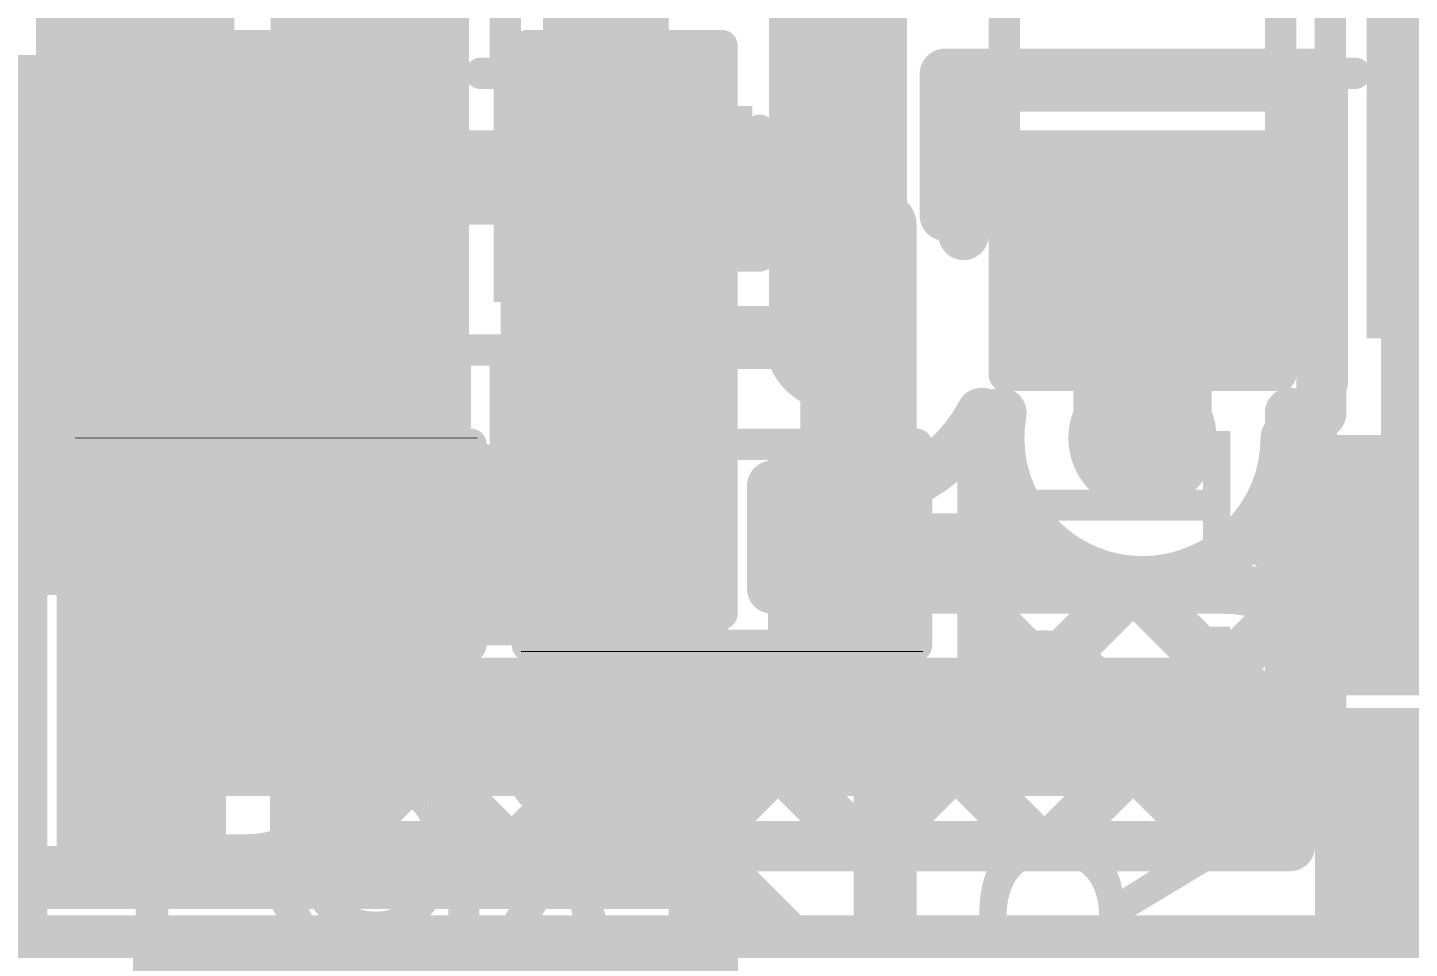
# Model space of a CAD drawing. Header units: millimetres. Extents: x -0.64 to 2.98, y -0.65 to 2.86.
# Drawn here: x 0.8484 to 1.0685, y -0.3983 to -0.2516 of the extents above; entities that cross this region are included whole.
import ezdxf

# ---------------------------------------------------------------- set-up
doc = ezdxf.new("R2010")
doc.units = ezdxf.units.MM
doc.header["$MEASUREMENT"] = 0
for name, color, linetype in [('BottomLayer', 5, 'Continuous'), ('BottomOverlay', 54, 'Continuous'), ('BottomPaste', 16, 'Continuous'), ('BottomSolder', 6, 'Continuous'), ('Mechanical2', 216, 'Continuous'), ('TopLayer', 1, 'Continuous'), ('TopOverlay', 2, 'Continuous'), ('TopPaste', 8, 'Continuous'), ('TopSolder', 216, 'Continuous'), ('ViaHoleLayer', 16, 'Continuous')]:
    doc.layers.add(name, color=color, linetype=linetype)
doc.styles.add('Arial', font='', dxfattribs={"height": 0.2})
doc.styles.get('Arial').set_extended_font_data('Arial')

# ---------------------------------------------------------------- blocks, each defined once
blk = doc.blocks.new('SOT_23_5_8')
at = {"layer": 'TopLayer'}
for points in [[(-0.07283, 0.04921), (-0.02953, 0.04921), (-0.02953, 0.02559), (-0.07283, 0.02559)], [(0.02953, 0.04921), (0.07283, 0.04921), (0.07283, 0.02559), (0.02953, 0.02559)], [(-0.07283, 0.01181), (-0.02953, 0.01181), (-0.02953, -0.01181), (-0.07283, -0.01181)], [(-0.07283, -0.02559), (-0.02953, -0.02559), (-0.02953, -0.04921), (-0.07283, -0.04921)], [(0.02953, -0.02559), (0.07283, -0.02559), (0.07283, -0.04921), (0.02953, -0.04921)]]:
    blk.add_hatch(color=1, dxfattribs=at).paths.add_polyline_path(points)
at = {"layer": 'TopPaste'}
for points in [[(-0.07283, 0.04921), (-0.02953, 0.04921), (-0.02953, 0.02559), (-0.07283, 0.02559)], [(0.02953, 0.04921), (0.07283, 0.04921), (0.07283, 0.02559), (0.02953, 0.02559)], [(-0.07283, 0.01181), (-0.02953, 0.01181), (-0.02953, -0.01181), (-0.07283, -0.01181)], [(-0.07283, -0.02559), (-0.02953, -0.02559), (-0.02953, -0.04921), (-0.07283, -0.04921)], [(0.02953, -0.02559), (0.07283, -0.02559), (0.07283, -0.04921), (0.02953, -0.04921)]]:
    blk.add_hatch(color=8, dxfattribs=at).paths.add_polyline_path(points)
at = {"layer": 'TopSolder'}
for points in [[(-0.07683, 0.05321), (-0.02553, 0.05321), (-0.02553, 0.02159), (-0.07683, 0.02159)], [(0.02553, 0.05321), (0.07683, 0.05321), (0.07683, 0.02159), (0.02553, 0.02159)], [(-0.07683, 0.01581), (-0.02553, 0.01581), (-0.02553, -0.01581), (-0.07683, -0.01581)], [(-0.07683, -0.02159), (-0.02553, -0.02159), (-0.02553, -0.05321), (-0.07683, -0.05321)], [(0.02553, -0.02159), (0.07683, -0.02159), (0.07683, -0.05321), (0.02553, -0.05321)]]:
    blk.add_hatch(color=216, dxfattribs=at).paths.add_polyline_path(points)
at = {"layer": 'TopOverlay', "const_width": 0.005}
for points in [[(-0.03461, 0.059), (0.03439, 0.059)], [(-0.03461, 0.059), (-0.03461, 0.05506)], [(0.03439, 0.059), (0.03439, 0.05506)], [(-0.084, 0.042), (-0.079, 0.037)], [(-0.084, 0.042), (-0.084, 0.032)], [(-0.079, 0.037), (-0.084, 0.032)], [(0.03465, 0.01732), (0.03465, -0.01646)], [(-0.03461, -0.05506), (-0.03461, -0.059)], [(0.03439, -0.05506), (0.03439, -0.059)], [(-0.03461, -0.059), (0.03439, -0.059)]]:
    blk.add_lwpolyline(points, dxfattribs=at)
at = {"layer": 'TopOverlay', "const_width": 0.0025}
for points in [[(-0.03586, 0.059, 1), (-0.03336, 0.059, 1)], [(-0.03586, 0.059, 1), (-0.03336, 0.059, 1)], [(0.03314, 0.059, 1), (0.03564, 0.059, 1)], [(0.03314, 0.059, 1), (0.03564, 0.059, 1)], [(-0.03586, 0.05506, 1), (-0.03336, 0.05506, 1)], [(0.03314, 0.05506, 1), (0.03564, 0.05506, 1)], [(-0.08525, 0.042, 1), (-0.08275, 0.042, 1)], [(-0.08525, 0.042, 1), (-0.08275, 0.042, 1)], [(-0.08025, 0.037, 1), (-0.07775, 0.037, 1)], [(-0.08025, 0.037, 1), (-0.07775, 0.037, 1)], [(-0.08525, 0.032, 1), (-0.08275, 0.032, 1)], [(-0.08525, 0.032, 1), (-0.08275, 0.032, 1)], [(0.0334, 0.01732, 1), (0.0359, 0.01732, 1)], [(0.0334, -0.01646, 1), (0.0359, -0.01646, 1)], [(-0.03586, -0.05506, 1), (-0.03336, -0.05506, 1)], [(0.03314, -0.05506, 1), (0.03564, -0.05506, 1)], [(-0.03586, -0.059, 1), (-0.03336, -0.059, 1)], [(-0.03586, -0.059, 1), (-0.03336, -0.059, 1)], [(0.03314, -0.059, 1), (0.03564, -0.059, 1)], [(0.03314, -0.059, 1), (0.03564, -0.059, 1)]]:
    blk.add_lwpolyline(points, format="xyb", close=True, dxfattribs=at)
blk = doc.blocks.new('R___0603_B_69')
at = {"layer": 'BottomLayer'}
for points in [[(-0.045, -0.0175), (-0.045, 0.0175), (-0.015, 0.0175), (-0.015, -0.0175)], [(0.015, -0.0175), (0.015, 0.0175), (0.045, 0.0175), (0.045, -0.0175)]]:
    blk.add_hatch(color=5, dxfattribs=at).paths.add_polyline_path(points)
at = {"layer": 'BottomPaste'}
for points in [[(-0.045, -0.0175), (-0.045, 0.0175), (-0.015, 0.0175), (-0.015, -0.0175)], [(0.015, -0.0175), (0.015, 0.0175), (0.045, 0.0175), (0.045, -0.0175)]]:
    blk.add_hatch(color=16, dxfattribs=at).paths.add_polyline_path(points)
at = {"layer": 'BottomSolder'}
for points in [[(-0.049, -0.0215), (-0.049, 0.0215), (-0.011, 0.0215), (-0.011, -0.0215)], [(0.011, -0.0215), (0.011, 0.0215), (0.049, 0.0215), (0.049, -0.0215)]]:
    blk.add_hatch(color=6, dxfattribs=at).paths.add_polyline_path(points)
at = {"layer": 'BottomOverlay', "const_width": 0.005}
for points in [[(-0.048, -0.021), (-0.048, 0.021)], [(-0.048, 0.021), (0.048, 0.021)], [(0.048, -0.021), (0.048, 0.021)], [(-0.048, -0.021), (0.048, -0.021)]]:
    blk.add_lwpolyline(points, dxfattribs=at)
at = {"layer": 'BottomOverlay', "const_width": 0.0025}
for points in [[(-0.04925, 0.021, 1), (-0.04675, 0.021, 1)], [(-0.04925, 0.021, 1), (-0.04675, 0.021, 1)], [(0.04675, 0.021, 1), (0.04925, 0.021, 1)], [(0.04675, 0.021, 1), (0.04925, 0.021, 1)], [(-0.04925, -0.021, 1), (-0.04675, -0.021, 1)], [(-0.04925, -0.021, 1), (-0.04675, -0.021, 1)], [(0.04675, -0.021, 1), (0.04925, -0.021, 1)], [(0.04675, -0.021, 1), (0.04925, -0.021, 1)]]:
    blk.add_lwpolyline(points, format="xyb", close=True, dxfattribs=at)
blk = doc.blocks.new('CAP_0603_B_85')
at = {"layer": 'BottomLayer'}
for points in [[(-0.045, -0.0175), (-0.045, 0.0175), (-0.015, 0.0175), (-0.015, -0.0175)], [(0.015, -0.0175), (0.015, 0.0175), (0.045, 0.0175), (0.045, -0.0175)]]:
    blk.add_hatch(color=5, dxfattribs=at).paths.add_polyline_path(points)
at = {"layer": 'BottomPaste'}
for points in [[(-0.045, -0.0175), (-0.045, 0.0175), (-0.015, 0.0175), (-0.015, -0.0175)], [(0.015, -0.0175), (0.015, 0.0175), (0.045, 0.0175), (0.045, -0.0175)]]:
    blk.add_hatch(color=16, dxfattribs=at).paths.add_polyline_path(points)
at = {"layer": 'BottomSolder'}
for points in [[(-0.04736, -0.01986), (-0.04736, 0.01986), (-0.01264, 0.01986), (-0.01264, -0.01986)], [(0.01264, -0.01986), (0.01264, 0.01986), (0.04736, 0.01986), (0.04736, -0.01986)]]:
    blk.add_hatch(color=6, dxfattribs=at).paths.add_polyline_path(points)
at = {"layer": 'BottomOverlay', "const_width": 0.005}
for points in [[(-0.049, 0.021), (-0.018, 0.021)], [(-0.049, 0.021), (-0.049, -0.021)], [(0.018, 0.021), (0.049, 0.021)], [(0.049, 0.021), (0.049, -0.021)], [(-0.049, -0.021), (-0.018, -0.021)], [(0.018, -0.021), (0.049, -0.021)]]:
    blk.add_lwpolyline(points, dxfattribs=at)
at = {"layer": 'BottomOverlay', "const_width": 0.0025}
for points in [[(-0.05025, 0.021, 1), (-0.04775, 0.021, 1)], [(-0.05025, 0.021, 1), (-0.04775, 0.021, 1)], [(-0.01925, 0.021, 1), (-0.01675, 0.021, 1)], [(0.01675, 0.021, 1), (0.01925, 0.021, 1)], [(0.04775, 0.021, 1), (0.05025, 0.021, 1)], [(0.04775, 0.021, 1), (0.05025, 0.021, 1)], [(-0.05025, -0.021, 1), (-0.04775, -0.021, 1)], [(-0.05025, -0.021, 1), (-0.04775, -0.021, 1)], [(-0.01925, -0.021, 1), (-0.01675, -0.021, 1)], [(0.01675, -0.021, 1), (0.01925, -0.021, 1)], [(0.04775, -0.021, 1), (0.05025, -0.021, 1)], [(0.04775, -0.021, 1), (0.05025, -0.021, 1)]]:
    blk.add_lwpolyline(points, format="xyb", close=True, dxfattribs=at)
blk = doc.blocks.new('SOT_23_5_95')
at = {"layer": 'TopLayer'}
for points in [[(-0.07283, 0.04921), (-0.02953, 0.04921), (-0.02953, 0.02559), (-0.07283, 0.02559)], [(0.02953, 0.04921), (0.07283, 0.04921), (0.07283, 0.02559), (0.02953, 0.02559)], [(-0.07283, 0.01181), (-0.02953, 0.01181), (-0.02953, -0.01181), (-0.07283, -0.01181)], [(-0.07283, -0.02559), (-0.02953, -0.02559), (-0.02953, -0.04921), (-0.07283, -0.04921)], [(0.02953, -0.02559), (0.07283, -0.02559), (0.07283, -0.04921), (0.02953, -0.04921)]]:
    blk.add_hatch(color=1, dxfattribs=at).paths.add_polyline_path(points)
at = {"layer": 'TopPaste'}
for points in [[(-0.07283, 0.04921), (-0.02953, 0.04921), (-0.02953, 0.02559), (-0.07283, 0.02559)], [(0.02953, 0.04921), (0.07283, 0.04921), (0.07283, 0.02559), (0.02953, 0.02559)], [(-0.07283, 0.01181), (-0.02953, 0.01181), (-0.02953, -0.01181), (-0.07283, -0.01181)], [(-0.07283, -0.02559), (-0.02953, -0.02559), (-0.02953, -0.04921), (-0.07283, -0.04921)], [(0.02953, -0.02559), (0.07283, -0.02559), (0.07283, -0.04921), (0.02953, -0.04921)]]:
    blk.add_hatch(color=8, dxfattribs=at).paths.add_polyline_path(points)
at = {"layer": 'TopSolder'}
for points in [[(-0.07683, 0.05321), (-0.02553, 0.05321), (-0.02553, 0.02159), (-0.07683, 0.02159)], [(0.02553, 0.05321), (0.07683, 0.05321), (0.07683, 0.02159), (0.02553, 0.02159)], [(-0.07683, 0.01581), (-0.02553, 0.01581), (-0.02553, -0.01581), (-0.07683, -0.01581)], [(-0.07683, -0.02159), (-0.02553, -0.02159), (-0.02553, -0.05321), (-0.07683, -0.05321)], [(0.02553, -0.02159), (0.07683, -0.02159), (0.07683, -0.05321), (0.02553, -0.05321)]]:
    blk.add_hatch(color=216, dxfattribs=at).paths.add_polyline_path(points)
at = {"layer": 'TopOverlay', "const_width": 0.005}
for points in [[(-0.03461, 0.059), (0.03439, 0.059)], [(-0.03461, 0.059), (-0.03461, 0.05506)], [(0.03439, 0.059), (0.03439, 0.05506)], [(-0.084, 0.042), (-0.079, 0.037)], [(-0.084, 0.042), (-0.084, 0.032)], [(-0.079, 0.037), (-0.084, 0.032)], [(0.03465, 0.01732), (0.03465, -0.01646)], [(-0.03461, -0.05506), (-0.03461, -0.059)], [(0.03439, -0.05506), (0.03439, -0.059)], [(-0.03461, -0.059), (0.03439, -0.059)]]:
    blk.add_lwpolyline(points, dxfattribs=at)
at = {"layer": 'TopOverlay', "const_width": 0.0025}
for points in [[(-0.03586, 0.059, 1), (-0.03336, 0.059, 1)], [(-0.03586, 0.059, 1), (-0.03336, 0.059, 1)], [(0.03314, 0.059, 1), (0.03564, 0.059, 1)], [(0.03314, 0.059, 1), (0.03564, 0.059, 1)], [(-0.03586, 0.05506, 1), (-0.03336, 0.05506, 1)], [(0.03314, 0.05506, 1), (0.03564, 0.05506, 1)], [(-0.08525, 0.042, 1), (-0.08275, 0.042, 1)], [(-0.08525, 0.042, 1), (-0.08275, 0.042, 1)], [(-0.08025, 0.037, 1), (-0.07775, 0.037, 1)], [(-0.08025, 0.037, 1), (-0.07775, 0.037, 1)], [(-0.08525, 0.032, 1), (-0.08275, 0.032, 1)], [(-0.08525, 0.032, 1), (-0.08275, 0.032, 1)], [(0.0334, 0.01732, 1), (0.0359, 0.01732, 1)], [(0.0334, -0.01646, 1), (0.0359, -0.01646, 1)], [(-0.03586, -0.05506, 1), (-0.03336, -0.05506, 1)], [(0.03314, -0.05506, 1), (0.03564, -0.05506, 1)], [(-0.03586, -0.059, 1), (-0.03336, -0.059, 1)], [(-0.03586, -0.059, 1), (-0.03336, -0.059, 1)], [(0.03314, -0.059, 1), (0.03564, -0.059, 1)], [(0.03314, -0.059, 1), (0.03564, -0.059, 1)]]:
    blk.add_lwpolyline(points, format="xyb", close=True, dxfattribs=at)
blk = doc.blocks.new('SOLDER_BRIDGE_133')
at = {"layer": 'TopLayer'}
for points in [[(-0.045, -0.0175), (-0.045, 0.0175), (-0.015, 0.0175), (-0.015, -0.0175)], [(0.015, -0.0175), (0.015, 0.0175), (0.045, 0.0175), (0.045, -0.0175)]]:
    blk.add_hatch(color=1, dxfattribs=at).paths.add_polyline_path(points)
at = {"layer": 'TopPaste'}
for points in [[(-0.045, -0.0175), (-0.045, 0.0175), (-0.015, 0.0175), (-0.015, -0.0175)], [(0.015, -0.0175), (0.015, 0.0175), (0.045, 0.0175), (0.045, -0.0175)]]:
    blk.add_hatch(color=8, dxfattribs=at).paths.add_polyline_path(points)
at = {"layer": 'TopSolder'}
for points in [[(-0.049, -0.0215), (-0.049, 0.0215), (-0.011, 0.0215), (-0.011, -0.0215)], [(0.011, -0.0215), (0.011, 0.0215), (0.049, 0.0215), (0.049, -0.0215)]]:
    blk.add_hatch(color=216, dxfattribs=at).paths.add_polyline_path(points)
at = {"layer": 'TopOverlay', "const_width": 0.005}
for points in [[(-0.05, -0.022), (-0.05, 0.022)], [(0.05, 0.022), (-0.05, 0.022)], [(0.05, -0.022), (0.05, 0.022)], [(0.05, -0.022), (-0.05, -0.022)]]:
    blk.add_lwpolyline(points, dxfattribs=at)
at = {"layer": 'TopOverlay', "const_width": 0.0025}
for points in [[(-0.05125, 0.022, 1), (-0.04875, 0.022, 1)], [(-0.05125, 0.022, 1), (-0.04875, 0.022, 1)], [(0.04875, 0.022, 1), (0.05125, 0.022, 1)], [(0.04875, 0.022, 1), (0.05125, 0.022, 1)], [(-0.05125, -0.022, 1), (-0.04875, -0.022, 1)], [(-0.05125, -0.022, 1), (-0.04875, -0.022, 1)], [(0.04875, -0.022, 1), (0.05125, -0.022, 1)], [(0.04875, -0.022, 1), (0.05125, -0.022, 1)]]:
    blk.add_lwpolyline(points, format="xyb", close=True, dxfattribs=at)
blk = doc.blocks.new('SOLDER_BRIDGE_134')
at = {"layer": 'TopLayer'}
for points in [[(-0.045, -0.0175), (-0.045, 0.0175), (-0.015, 0.0175), (-0.015, -0.0175)], [(0.015, -0.0175), (0.015, 0.0175), (0.045, 0.0175), (0.045, -0.0175)]]:
    blk.add_hatch(color=1, dxfattribs=at).paths.add_polyline_path(points)
at = {"layer": 'TopPaste'}
for points in [[(-0.045, -0.0175), (-0.045, 0.0175), (-0.015, 0.0175), (-0.015, -0.0175)], [(0.015, -0.0175), (0.015, 0.0175), (0.045, 0.0175), (0.045, -0.0175)]]:
    blk.add_hatch(color=8, dxfattribs=at).paths.add_polyline_path(points)
at = {"layer": 'TopSolder'}
for points in [[(-0.049, -0.0215), (-0.049, 0.0215), (-0.011, 0.0215), (-0.011, -0.0215)], [(0.011, -0.0215), (0.011, 0.0215), (0.049, 0.0215), (0.049, -0.0215)]]:
    blk.add_hatch(color=216, dxfattribs=at).paths.add_polyline_path(points)
at = {"layer": 'TopOverlay', "const_width": 0.005}
for points in [[(-0.05, -0.022), (-0.05, 0.022)], [(0.05, 0.022), (-0.05, 0.022)], [(0.05, -0.022), (0.05, 0.022)], [(0.05, -0.022), (-0.05, -0.022)]]:
    blk.add_lwpolyline(points, dxfattribs=at)
at = {"layer": 'TopOverlay', "const_width": 0.0025}
for points in [[(-0.05125, 0.022, 1), (-0.04875, 0.022, 1)], [(-0.05125, 0.022, 1), (-0.04875, 0.022, 1)], [(0.04875, 0.022, 1), (0.05125, 0.022, 1)], [(0.04875, 0.022, 1), (0.05125, 0.022, 1)], [(-0.05125, -0.022, 1), (-0.04875, -0.022, 1)], [(-0.05125, -0.022, 1), (-0.04875, -0.022, 1)], [(0.04875, -0.022, 1), (0.05125, -0.022, 1)], [(0.04875, -0.022, 1), (0.05125, -0.022, 1)]]:
    blk.add_lwpolyline(points, format="xyb", close=True, dxfattribs=at)
blk = doc.blocks.new('SOLDER_BRIDGE_149')
at = {"layer": 'TopLayer'}
for points in [[(-0.045, -0.0175), (-0.045, 0.0175), (-0.015, 0.0175), (-0.015, -0.0175)], [(0.015, -0.0175), (0.015, 0.0175), (0.045, 0.0175), (0.045, -0.0175)]]:
    blk.add_hatch(color=1, dxfattribs=at).paths.add_polyline_path(points)
at = {"layer": 'TopPaste'}
for points in [[(-0.045, -0.0175), (-0.045, 0.0175), (-0.015, 0.0175), (-0.015, -0.0175)], [(0.015, -0.0175), (0.015, 0.0175), (0.045, 0.0175), (0.045, -0.0175)]]:
    blk.add_hatch(color=8, dxfattribs=at).paths.add_polyline_path(points)
at = {"layer": 'TopSolder'}
for points in [[(-0.049, -0.0215), (-0.049, 0.0215), (-0.011, 0.0215), (-0.011, -0.0215)], [(0.011, -0.0215), (0.011, 0.0215), (0.049, 0.0215), (0.049, -0.0215)]]:
    blk.add_hatch(color=216, dxfattribs=at).paths.add_polyline_path(points)
at = {"layer": 'TopOverlay', "const_width": 0.005}
for points in [[(0.05, 0.022), (-0.05, 0.022)], [(-0.05, -0.022), (-0.05, 0.022)], [(0.05, -0.022), (0.05, 0.022)], [(0.05, -0.022), (-0.05, -0.022)]]:
    blk.add_lwpolyline(points, dxfattribs=at)
at = {"layer": 'TopOverlay', "const_width": 0.0025}
for points in [[(-0.05125, 0.022, 1), (-0.04875, 0.022, 1)], [(-0.05125, 0.022, 1), (-0.04875, 0.022, 1)], [(0.04875, 0.022, 1), (0.05125, 0.022, 1)], [(0.04875, 0.022, 1), (0.05125, 0.022, 1)], [(-0.05125, -0.022, 1), (-0.04875, -0.022, 1)], [(-0.05125, -0.022, 1), (-0.04875, -0.022, 1)], [(0.04875, -0.022, 1), (0.05125, -0.022, 1)], [(0.04875, -0.022, 1), (0.05125, -0.022, 1)]]:
    blk.add_lwpolyline(points, format="xyb", close=True, dxfattribs=at)
at = {"layer": 'TopOverlay'}
blk.add_text('SB51', height=0.04, rotation=-180, dxfattribs=at).set_placement((-0.050777, 0.023532))
blk = doc.blocks.new('RES_0402_171')
at = {"layer": 'TopLayer'}
for points in [[(-0.0275, -0.0125), (-0.0275, 0.0125), (-0.0095, 0.0125), (-0.0095, -0.0125)], [(0.0095, -0.0125), (0.0095, 0.0125), (0.0275, 0.0125), (0.0275, -0.0125)]]:
    blk.add_hatch(color=1, dxfattribs=at).paths.add_polyline_path(points)
at = {"layer": 'TopPaste'}
for points in [[(-0.0275, -0.0125), (-0.0275, 0.0125), (-0.0095, 0.0125), (-0.0095, -0.0125)], [(0.0095, -0.0125), (0.0095, 0.0125), (0.0275, 0.0125), (0.0275, -0.0125)]]:
    blk.add_hatch(color=8, dxfattribs=at).paths.add_polyline_path(points)
at = {"layer": 'TopSolder'}
for points in [[(-0.02967, -0.01467), (-0.02967, 0.01467), (-0.00733, 0.01467), (-0.00733, -0.01467)], [(0.00733, -0.01467), (0.00733, 0.01467), (0.02967, 0.01467), (0.02967, -0.01467)]]:
    blk.add_hatch(color=216, dxfattribs=at).paths.add_polyline_path(points)
at = {"layer": 'TopOverlay'}
for points, const_width in [([(-0.031, 0.016), (0.031, 0.016)], 0.005), ([(-0.031, -0.016), (-0.031, 0.016)], 0.005), ([(0.031, -0.016), (0.031, 0.016)], 0.005), ([(-0.031, -0.016), (0.031, -0.016)], 0.005), ([(-0.032, -0.017), (0.032, -0.017)], 0.000127)]:
    blk.add_lwpolyline(points, dxfattribs=dict(at, const_width=const_width))
for points, const_width in [([(-0.03225, 0.016, 1), (-0.02975, 0.016, 1)], 0.0025), ([(-0.03225, 0.016, 1), (-0.02975, 0.016, 1)], 0.0025), ([(0.02975, 0.016, 1), (0.03225, 0.016, 1)], 0.0025), ([(0.02975, 0.016, 1), (0.03225, 0.016, 1)], 0.0025), ([(-0.03225, -0.016, 1), (-0.02975, -0.016, 1)], 0.0025), ([(-0.03225, -0.016, 1), (-0.02975, -0.016, 1)], 0.0025), ([(0.02975, -0.016, 1), (0.03225, -0.016, 1)], 0.0025), ([(0.02975, -0.016, 1), (0.03225, -0.016, 1)], 0.0025), ([(-0.03203, -0.017, 1), (-0.03197, -0.017, 1)], 0.0000635), ([(0.03197, -0.017, 1), (0.03203, -0.017, 1)], 0.0000635)]:
    blk.add_lwpolyline(points, format="xyb", close=True, dxfattribs=dict(at, const_width=const_width))
blk = doc.blocks.new('RES_0402_174')
at = {"layer": 'TopLayer'}
for points in [[(-0.0275, -0.0125), (-0.0275, 0.0125), (-0.0095, 0.0125), (-0.0095, -0.0125)], [(0.0095, -0.0125), (0.0095, 0.0125), (0.0275, 0.0125), (0.0275, -0.0125)]]:
    blk.add_hatch(color=1, dxfattribs=at).paths.add_polyline_path(points)
at = {"layer": 'TopPaste'}
for points in [[(-0.0275, -0.0125), (-0.0275, 0.0125), (-0.0095, 0.0125), (-0.0095, -0.0125)], [(0.0095, -0.0125), (0.0095, 0.0125), (0.0275, 0.0125), (0.0275, -0.0125)]]:
    blk.add_hatch(color=8, dxfattribs=at).paths.add_polyline_path(points)
at = {"layer": 'TopSolder'}
for points in [[(-0.02967, -0.01467), (-0.02967, 0.01467), (-0.00733, 0.01467), (-0.00733, -0.01467)], [(0.00733, -0.01467), (0.00733, 0.01467), (0.02967, 0.01467), (0.02967, -0.01467)]]:
    blk.add_hatch(color=216, dxfattribs=at).paths.add_polyline_path(points)
at = {"layer": 'TopOverlay'}
for points, const_width in [([(0.031, 0.016), (-0.031, 0.016)], 0.005), ([(-0.031, 0.016), (-0.031, -0.016)], 0.005), ([(0.031, 0.016), (0.031, -0.016)], 0.005), ([(0.031, -0.016), (-0.031, -0.016)], 0.005), ([(0.032, -0.017), (-0.032, -0.017)], 0.000127)]:
    blk.add_lwpolyline(points, dxfattribs=dict(at, const_width=const_width))
for points, const_width in [([(-0.03225, 0.016, 1), (-0.02975, 0.016, 1)], 0.0025), ([(-0.03225, 0.016, 1), (-0.02975, 0.016, 1)], 0.0025), ([(0.02975, 0.016, 1), (0.03225, 0.016, 1)], 0.0025), ([(0.02975, 0.016, 1), (0.03225, 0.016, 1)], 0.0025), ([(-0.03225, -0.016, 1), (-0.02975, -0.016, 1)], 0.0025), ([(-0.03225, -0.016, 1), (-0.02975, -0.016, 1)], 0.0025), ([(0.02975, -0.016, 1), (0.03225, -0.016, 1)], 0.0025), ([(0.02975, -0.016, 1), (0.03225, -0.016, 1)], 0.0025), ([(-0.03203, -0.017, 1), (-0.03197, -0.017, 1)], 0.0000635), ([(0.03197, -0.017, 1), (0.03203, -0.017, 1)], 0.0000635)]:
    blk.add_lwpolyline(points, format="xyb", close=True, dxfattribs=dict(at, const_width=const_width))
blk = doc.blocks.new('CAP_0402_213')
at = {"layer": 'TopLayer'}
for points in [[(-0.0275, -0.0125), (-0.0275, 0.0125), (-0.0095, 0.0125), (-0.0095, -0.0125)], [(0.0095, -0.0125), (0.0095, 0.0125), (0.0275, 0.0125), (0.0275, -0.0125)]]:
    blk.add_hatch(color=1, dxfattribs=at).paths.add_polyline_path(points)
at = {"layer": 'TopPaste'}
for points in [[(-0.0275, -0.0125), (-0.0275, 0.0125), (-0.0095, 0.0125), (-0.0095, -0.0125)], [(0.0095, -0.0125), (0.0095, 0.0125), (0.0275, 0.0125), (0.0275, -0.0125)]]:
    blk.add_hatch(color=8, dxfattribs=at).paths.add_polyline_path(points)
at = {"layer": 'TopSolder'}
for points in [[(-0.02986, -0.01486), (-0.02986, 0.01486), (-0.00714, 0.01486), (-0.00714, -0.01486)], [(0.00714, -0.01486), (0.00714, 0.01486), (0.02986, 0.01486), (0.02986, -0.01486)]]:
    blk.add_hatch(color=216, dxfattribs=at).paths.add_polyline_path(points)
at = {"layer": 'TopOverlay', "const_width": 0.005}
for points in [[(-0.031, -0.016), (-0.031, 0.016)], [(-0.011, 0.016), (-0.031, 0.016)], [(0.031, 0.016), (0.011, 0.016)], [(0.031, -0.016), (0.031, 0.016)], [(-0.011, -0.016), (-0.031, -0.016)], [(0.031, -0.016), (0.011, -0.016)]]:
    blk.add_lwpolyline(points, dxfattribs=at)
at = {"layer": 'TopOverlay', "const_width": 0.0025}
for points in [[(-0.03225, 0.016, 1), (-0.02975, 0.016, 1)], [(-0.03225, 0.016, 1), (-0.02975, 0.016, 1)], [(-0.01225, 0.016, 1), (-0.00975, 0.016, 1)], [(0.00975, 0.016, 1), (0.01225, 0.016, 1)], [(0.02975, 0.016, 1), (0.03225, 0.016, 1)], [(0.02975, 0.016, 1), (0.03225, 0.016, 1)], [(-0.03225, -0.016, 1), (-0.02975, -0.016, 1)], [(-0.03225, -0.016, 1), (-0.02975, -0.016, 1)], [(-0.01225, -0.016, 1), (-0.00975, -0.016, 1)], [(0.00975, -0.016, 1), (0.01225, -0.016, 1)], [(0.02975, -0.016, 1), (0.03225, -0.016, 1)], [(0.02975, -0.016, 1), (0.03225, -0.016, 1)]]:
    blk.add_lwpolyline(points, format="xyb", close=True, dxfattribs=at)
blk = doc.blocks.new('CAP_0603_B_216')
at = {"layer": 'BottomLayer'}
for points in [[(-0.045, -0.0175), (-0.045, 0.0175), (-0.015, 0.0175), (-0.015, -0.0175)], [(0.015, -0.0175), (0.015, 0.0175), (0.045, 0.0175), (0.045, -0.0175)]]:
    blk.add_hatch(color=5, dxfattribs=at).paths.add_polyline_path(points)
at = {"layer": 'BottomPaste'}
for points in [[(-0.045, -0.0175), (-0.045, 0.0175), (-0.015, 0.0175), (-0.015, -0.0175)], [(0.015, -0.0175), (0.015, 0.0175), (0.045, 0.0175), (0.045, -0.0175)]]:
    blk.add_hatch(color=16, dxfattribs=at).paths.add_polyline_path(points)
at = {"layer": 'BottomSolder'}
for points in [[(-0.04736, -0.01986), (-0.04736, 0.01986), (-0.01264, 0.01986), (-0.01264, -0.01986)], [(0.01264, -0.01986), (0.01264, 0.01986), (0.04736, 0.01986), (0.04736, -0.01986)]]:
    blk.add_hatch(color=6, dxfattribs=at).paths.add_polyline_path(points)
at = {"layer": 'BottomOverlay', "const_width": 0.005}
for points in [[(-0.018, 0.021), (-0.049, 0.021)], [(-0.049, 0.021), (-0.049, -0.021)], [(0.049, 0.021), (0.018, 0.021)], [(0.049, 0.021), (0.049, -0.021)], [(-0.018, -0.021), (-0.049, -0.021)], [(0.049, -0.021), (0.018, -0.021)]]:
    blk.add_lwpolyline(points, dxfattribs=at)
at = {"layer": 'BottomOverlay', "const_width": 0.0025}
for points in [[(-0.05025, 0.021, 1), (-0.04775, 0.021, 1)], [(-0.05025, 0.021, 1), (-0.04775, 0.021, 1)], [(-0.01925, 0.021, 1), (-0.01675, 0.021, 1)], [(0.01675, 0.021, 1), (0.01925, 0.021, 1)], [(0.04775, 0.021, 1), (0.05025, 0.021, 1)], [(0.04775, 0.021, 1), (0.05025, 0.021, 1)], [(-0.05025, -0.021, 1), (-0.04775, -0.021, 1)], [(-0.05025, -0.021, 1), (-0.04775, -0.021, 1)], [(-0.01925, -0.021, 1), (-0.01675, -0.021, 1)], [(0.01675, -0.021, 1), (0.01925, -0.021, 1)], [(0.04775, -0.021, 1), (0.05025, -0.021, 1)], [(0.04775, -0.021, 1), (0.05025, -0.021, 1)]]:
    blk.add_lwpolyline(points, format="xyb", close=True, dxfattribs=at)

msp = doc.modelspace()

# ---------------------------------------------------------------- hatches: boundary and pattern name
at = {"layer": 'BottomLayer'}
for points in [[(0.812, -0.342), (0.901, -0.342), (0.901, -0.256), (0.812, -0.256)], [(1.064, -0.349), (1.111, -0.349), (1.111, -0.258), (1.064, -0.258)]]:
    msp.add_hatch(color=5, dxfattribs=at).paths.add_polyline_path(points)
h = msp.add_hatch(color=5, dxfattribs=at)
edge = h.paths.add_edge_path()
edge.add_arc((0.9775, -0.301), 0.01181, 0, 360)
h = msp.add_hatch(color=5, dxfattribs=at)
edge = h.paths.add_edge_path()
edge.add_arc((1.07794, -0.30831), 0.01181, 0, 360)
h = msp.add_hatch(color=5, dxfattribs=at)
edge = h.paths.add_edge_path()
edge.add_arc((1.026, -0.317), 0.01181, 0, 360)
h = msp.add_hatch(color=5, dxfattribs=at)
edge = h.paths.add_edge_path()
edge.add_arc((0.867, -0.363), 0.01181, 0, 360)
at = {"layer": 'BottomSolder'}
h = msp.add_hatch(color=6, dxfattribs=at)
edge = h.paths.add_edge_path()
edge.add_arc((0.9775, -0.301), 0.00791, 0, 360)
h = msp.add_hatch(color=6, dxfattribs=at)
edge = h.paths.add_edge_path()
edge.add_arc((1.026, -0.317), 0.00791, 0, 360)
h = msp.add_hatch(color=6, dxfattribs=at)
edge = h.paths.add_edge_path()
edge.add_arc((0.867, -0.363), 0.00791, 0, 360)
at = {"layer": 'TopLayer'}
for points in [[(0.853, -0.383), (0.88, -0.383), (0.88, -0.253), (0.853, -0.253)], [(0.88975, -0.35), (0.91675, -0.35), (0.91675, -0.253), (0.88975, -0.253)], [(0.9065, -0.35), (0.96, -0.35), (0.96, -0.318), (0.9065, -0.318)]]:
    msp.add_hatch(color=1, dxfattribs=at).paths.add_polyline_path(points)
h = msp.add_hatch(color=1, dxfattribs=at)
edge = h.paths.add_edge_path()
edge.add_arc((0.9775, -0.301), 0.01181, 0, 360)
h = msp.add_hatch(color=1, dxfattribs=at)
edge = h.paths.add_edge_path()
edge.add_arc((1.07794, -0.30831), 0.01181, 0, 360)
h = msp.add_hatch(color=1, dxfattribs=at)
edge = h.paths.add_edge_path()
edge.add_arc((1.026, -0.317), 0.01181, 0, 360)
h = msp.add_hatch(color=1, dxfattribs=at)
edge = h.paths.add_edge_path()
edge.add_arc((0.867, -0.363), 0.01181, 0, 360)
at = {"layer": 'TopSolder'}
h = msp.add_hatch(color=216, dxfattribs=at)
edge = h.paths.add_edge_path()
edge.add_arc((0.9775, -0.301), 0.00791, 0, 360)
h = msp.add_hatch(color=216, dxfattribs=at)
edge = h.paths.add_edge_path()
edge.add_arc((1.026, -0.317), 0.00791, 0, 360)
h = msp.add_hatch(color=216, dxfattribs=at)
edge = h.paths.add_edge_path()
edge.add_arc((0.867, -0.363), 0.00791, 0, 360)
at = {"layer": 'ViaHoleLayer'}
h = msp.add_hatch(color=16, dxfattribs=at)
edge = h.paths.add_edge_path()
edge.add_arc((0.9775, -0.301), 0.00591, 0, 360)
h = msp.add_hatch(color=16, dxfattribs=at)
edge = h.paths.add_edge_path()
edge.add_arc((1.026, -0.317), 0.00591, 0, 360)
h = msp.add_hatch(color=16, dxfattribs=at)
edge = h.paths.add_edge_path()
edge.add_arc((0.867, -0.363), 0.00591, 0, 360)

# ---------------------------------------------------------------- linework, layer by layer
at = {"layer": 'BottomLayer'}
for points, const_width in [([(0.9775, -0.301), (0.9775, -0.1595)], 0.022), ([(0.9405, -0.275), (0.9405, -0.2275)], 0.02), ([(0.912, -0.257), (0.912, -0.245)], 0.008), ([(0.912, -0.257), (0.912, -0.245)], 0.008), ([(0.914, -0.304), (0.914, -0.247)], 0.008), ([(0.912, -0.341), (0.912, -0.257)], 0.008), ([(0.9405, -0.275), (0.941, -0.2755)], 0.02), ([(0.9405, -0.276), (0.941, -0.2755)], 0.02), ([(0.9405, -0.3235), (0.9405, -0.276)], 0.02), ([(1.026, -0.317), (1.026, -0.287)], 0.022), ([(0.9775, -0.32281), (0.9775, -0.301)], 0.01), ([(0.915, -0.341), (0.915, -0.304)], 0.008), ([(1.053, -0.34603), (1.053, -0.313)], 0.008), ([(0.99913, -0.31509), (1.0033, -0.31926)], 0.008), ([(0.9405, -0.3235), (0.941, -0.324)], 0.02), ([(0.967, -0.341), (0.967, -0.32458)], 0.008), ([(0.9674, -0.341), (0.98198, -0.32642)], 0.008), ([(0.98215, -0.32639), (0.99676, -0.341)], 0.008), ([(0.99569, -0.341), (1.00703, -0.32966)], 0.008), ([(1.04371, -0.33138), (1.053, -0.34067)], 0.008), ([(0.967, -0.341), (1.039, -0.341)], 0.008), ([(0.867, -0.363), (1.039, -0.363)], 0.022), ([(1.039, -0.363), (1.047, -0.371)], 0.022), ([(1.047, -0.371), (1.117, -0.371)], 0.022), ([(0.83946, -0.387), (0.95846, -0.387)], 0.01), ([(0.95846, -0.387), (1.014, -0.44254)], 0.01)]:
    msp.add_lwpolyline(points, dxfattribs=dict(at, const_width=const_width))
for points, const_width in [([(0.91, -0.257, 1), (0.914, -0.257, 1)], 0.004), ([(0.91, -0.257, 1), (0.914, -0.257, 1)], 0.004), ([(0.91, -0.257, 1), (0.914, -0.257, 1)], 0.004), ([(0.9355, -0.275, 1), (0.9455, -0.275, 1)], 0.01), ([(0.9355, -0.275, 1), (0.9455, -0.275, 1)], 0.01), ([(0.9355, -0.276, 1), (0.9455, -0.276, 1)], 0.01), ([(0.9355, -0.276, 1), (0.9455, -0.276, 1)], 0.01), ([(0.936, -0.2755, 1), (0.946, -0.2755, 1)], 0.01), ([(0.936, -0.2755, 1), (0.946, -0.2755, 1)], 0.01), ([(1.0205, -0.287, 1), (1.0315, -0.287, 1)], 0.011), ([(0.972, -0.301, 1), (0.983, -0.301, 1)], 0.011), ([(0.975, -0.301, 1), (0.98, -0.301, 1)], 0.005), ([(0.912, -0.304, 1), (0.916, -0.304, 1)], 0.004), ([(0.913, -0.304, 1), (0.917, -0.304, 1)], 0.004), ([(1.0205, -0.317, 1), (1.0315, -0.317, 1)], 0.011), ([(0.99835, -0.313, 1), (1.00235, -0.313, 1)], 0.004), ([(1.00154, -0.313, 1), (1.00554, -0.313, 1)], 0.004), ([(1.051, -0.313, 1), (1.055, -0.313, 1)], 0.004), ([(0.99713, -0.31509, 1), (1.00113, -0.31509, 1)], 0.004), ([(0.9355, -0.3235, 1), (0.9455, -0.3235, 1)], 0.01), ([(0.9355, -0.3235, 1), (0.9455, -0.3235, 1)], 0.01), ([(0.936, -0.324, 1), (0.946, -0.324, 1)], 0.01), ([(1.04681, -0.317, 1), (1.05081, -0.317, 1)], 0.004), ([(1.0013, -0.31926, 1), (1.0053, -0.31926, 1)], 0.004), ([(0.975, -0.32281, 1), (0.98, -0.32281, 1)], 0.005), ([(0.965, -0.32458, 1), (0.969, -0.32458, 1)], 0.004), ([(0.965, -0.32458, 1), (0.969, -0.32458, 1)], 0.004), ([(0.97998, -0.32642, 1), (0.98398, -0.32642, 1)], 0.004), ([(0.98015, -0.32639, 1), (0.98415, -0.32639, 1)], 0.004), ([(1.00503, -0.32966, 1), (1.00903, -0.32966, 1)], 0.004), ([(1.04171, -0.33138, 1), (1.04571, -0.33138, 1)], 0.004), ([(1.051, -0.34067, 1), (1.055, -0.34067, 1)], 0.004), ([(0.91, -0.341, 1), (0.914, -0.341, 1)], 0.004), ([(0.913, -0.341, 1), (0.917, -0.341, 1)], 0.004), ([(0.965, -0.341, 1), (0.969, -0.341, 1)], 0.004), ([(0.965, -0.341, 1), (0.969, -0.341, 1)], 0.004), ([(0.9654, -0.341, 1), (0.9694, -0.341, 1)], 0.004), ([(0.99369, -0.341, 1), (0.99769, -0.341, 1)], 0.004), ([(0.99476, -0.341, 1), (0.99876, -0.341, 1)], 0.004), ([(1.037, -0.341, 1), (1.041, -0.341, 1)], 0.004), ([(1.037, -0.341, 1), (1.041, -0.341, 1)], 0.004), ([(1.037, -0.341, 1), (1.041, -0.341, 1)], 0.004), ([(1.051, -0.34603, 1), (1.055, -0.34603, 1)], 0.004), ([(1.051, -0.34603, 1), (1.055, -0.34603, 1)], 0.004), ([(1.051, -0.34603, 1), (1.055, -0.34603, 1)], 0.004), ([(0.8615, -0.363, 1), (0.8725, -0.363, 1)], 0.011), ([(1.0335, -0.363, 1), (1.0445, -0.363, 1)], 0.011), ([(1.0335, -0.363, 1), (1.0445, -0.363, 1)], 0.011), ([(1.0415, -0.371, 1), (1.0525, -0.371, 1)], 0.011), ([(1.0415, -0.371, 1), (1.0525, -0.371, 1)], 0.011), ([(0.95596, -0.387, 1), (0.96096, -0.387, 1)], 0.005), ([(0.95596, -0.387, 1), (0.96096, -0.387, 1)], 0.005)]:
    msp.add_lwpolyline(points, format="xyb", close=True, dxfattribs=dict(at, const_width=const_width))
at = {"layer": 'BottomLayer', "const_width": 0.008}
for points in [[(1.00035, -0.313, -0.39542), (0.967, -0.32458)], [(1.04881, -0.317, -1.092258), (1.00354, -0.313)], [(1.039, -0.341, -0.174168), (1.053, -0.34603)], [(1.039, -0.341, -0.174168), (1.053, -0.34603)]]:
    msp.add_lwpolyline(points, format="xyb", dxfattribs=at)
at = {"layer": 'BottomOverlay', "const_width": 0.01}
for points in [[(0.959, -0.2755), (0.9775, -0.2755)], [(0.9775, -0.2755), (0.985, -0.283)], [(0.985, -0.418), (0.985, -0.283)]]:
    msp.add_lwpolyline(points, dxfattribs=at)
at = {"layer": 'BottomOverlay', "const_width": 0.005}
for points in [[(0.9565, -0.2755, 1), (0.9615, -0.2755, 1)], [(0.975, -0.2755, 1), (0.98, -0.2755, 1)], [(0.975, -0.2755, 1), (0.98, -0.2755, 1)], [(0.9825, -0.283, 1), (0.9875, -0.283, 1)], [(0.9825, -0.283, 1), (0.9875, -0.283, 1)]]:
    msp.add_lwpolyline(points, format="xyb", close=True, dxfattribs=at)
at = {"layer": 'Mechanical2', "const_width": 0.01}
msp.add_lwpolyline([(1.75783, 2.80917, -6.230382), (0.64896, 2.81029)], format="xyb", dxfattribs=at)
at = {"layer": 'TopLayer'}
for points, const_width in [([(0.9775, -0.301), (0.9775, -0.24553)], 0.012), ([(0.9945, -0.259), (1.05473, -0.259)], 0.008), ([(0.9945, -0.28158), (0.9945, -0.259)], 0.008), ([(1.05473, -0.30814), (1.05473, -0.259)], 0.008), ([(0.9975, -0.261), (1.0545, -0.261)], 0.008), ([(0.9975, -0.28468), (0.9975, -0.261)], 0.008), ([(1.0545, -0.313), (1.0545, -0.261)], 0.008), ([(0.89835, -0.2755), (0.945, -0.2755)], 0.015), ([(1.026, -0.317), (1.026, -0.287)], 0.022), ([(0.92775, -0.2955), (0.95228, -0.2955)], 0.008), ([(0.92775, -0.307), (0.92775, -0.2955)], 0.008), ([(0.92775, -0.30028), (0.93447, -0.307)], 0.008), ([(0.94483, -0.307), (0.9517, -0.30013)], 0.008), ([(0.95569, -0.301), (0.9775, -0.301)], 0.01), ([(0.9775, -0.334), (0.9775, -0.301)], 0.012), ([(0.92775, -0.307), (0.9524, -0.307)], 0.008), ([(1.0005, -0.3605), (1.0005, -0.313)], 0.008), ([(1.0495, -0.365), (1.0495, -0.313)], 0.008), ([(1.0005, -0.33619), (1.00703, -0.32966)], 0.008), ([(1.04371, -0.33138), (1.0495, -0.33717)], 0.008), ([(1.075, -0.338), (1.07754, -0.33546)], 0.015), ([(0.9775, -0.334), (0.9965, -0.334)], 0.01), ([(0.9775, -0.3565), (0.9775, -0.334)], 0.01), ([(0.98297, -0.382), (1.02518, -0.3398)], 0.008), ([(1.02374, -0.3397), (1.05704, -0.373)], 0.008), ([(1.0005, -0.34474), (1.03776, -0.382)], 0.008), ([(1.01126, -0.382), (1.0495, -0.34376)], 0.008), ([(0.95469, -0.382), (0.97619, -0.3605)], 0.008), ([(0.971, -0.3605), (1.0005, -0.3605)], 0.008), ([(0.98797, -0.3605), (1.00947, -0.382)], 0.008), ([(0.891, -0.382), (0.891, -0.361)], 0.008), ([(0.8955, -0.361), (0.92775, -0.361)], 0.008), ([(0.8955, -0.361), (0.92775, -0.361)], 0.008), ([(0.89812, -0.382), (0.91912, -0.361)], 0.008), ([(0.90362, -0.361), (0.92462, -0.382)], 0.008), ([(0.9264, -0.382), (0.9474, -0.361)], 0.008), ([(0.92775, -0.361), (0.971, -0.361)], 0.008), ([(0.9319, -0.361), (0.9529, -0.382)], 0.008), ([(0.96019, -0.361), (0.98119, -0.382)], 0.008), ([(1.03954, -0.382), (1.05654, -0.365)], 0.008), ([(1.0495, -0.365), (1.09244, -0.365)], 0.008), ([(1.0495, -0.373), (1.09244, -0.373)], 0.008), ([(1.0495, -0.382), (1.0495, -0.373)], 0.008), ([(0.891, -0.37666), (0.89634, -0.382)], 0.008), ([(0.891, -0.382), (1.0495, -0.382)], 0.008), ([(0.827, -0.398), (1.077, -0.398)], 0.01)]:
    msp.add_lwpolyline(points, dxfattribs=dict(at, const_width=const_width))
for points, const_width in [([(0.9925, -0.259, 1), (0.9965, -0.259, 1)], 0.004), ([(0.9925, -0.259, 1), (0.9965, -0.259, 1)], 0.004), ([(1.05273, -0.259, 1), (1.05673, -0.259, 1)], 0.004), ([(1.05273, -0.259, 1), (1.05673, -0.259, 1)], 0.004), ([(0.9955, -0.261, 1), (0.9995, -0.261, 1)], 0.004), ([(0.9955, -0.261, 1), (0.9995, -0.261, 1)], 0.004), ([(1.0525, -0.261, 1), (1.0565, -0.261, 1)], 0.004), ([(1.0525, -0.261, 1), (1.0565, -0.261, 1)], 0.004), ([(0.8946, -0.2755, 1), (0.9021, -0.2755, 1)], 0.0075), ([(0.94125, -0.2755, 1), (0.94875, -0.2755, 1)], 0.0075), ([(1.0205, -0.287, 1), (1.0315, -0.287, 1)], 0.011), ([(0.9925, -0.28158, 1), (0.9965, -0.28158, 1)], 0.004), ([(0.9955, -0.28468, 1), (0.9995, -0.28468, 1)], 0.004), ([(0.92575, -0.2955, 1), (0.92975, -0.2955, 1)], 0.004), ([(0.92575, -0.2955, 1), (0.92975, -0.2955, 1)], 0.004), ([(0.95028, -0.2955, 1), (0.95428, -0.2955, 1)], 0.004), ([(0.95028, -0.2955, 1), (0.95428, -0.2955, 1)], 0.004), ([(0.92575, -0.30028, 1), (0.92975, -0.30028, 1)], 0.004), ([(0.9497, -0.30013, 1), (0.9537, -0.30013, 1)], 0.004), ([(0.95319, -0.301, 1), (0.95819, -0.301, 1)], 0.005), ([(0.9745, -0.301, 1), (0.9805, -0.301, 1)], 0.006), ([(0.9745, -0.301, 1), (0.9805, -0.301, 1)], 0.006), ([(0.975, -0.301, 1), (0.98, -0.301, 1)], 0.005), ([(0.92575, -0.307, 1), (0.92975, -0.307, 1)], 0.004), ([(0.92575, -0.307, 1), (0.92975, -0.307, 1)], 0.004), ([(0.93247, -0.307, 1), (0.93647, -0.307, 1)], 0.004), ([(0.94283, -0.307, 1), (0.94683, -0.307, 1)], 0.004), ([(0.9504, -0.307, 1), (0.9544, -0.307, 1)], 0.004), ([(0.9504, -0.307, 1), (0.9544, -0.307, 1)], 0.004), ([(1.05273, -0.30814, 1), (1.05673, -0.30814, 1)], 0.004), ([(1.0205, -0.317, 1), (1.0315, -0.317, 1)], 0.011), ([(0.9985, -0.313, 1), (1.0025, -0.313, 1)], 0.004), ([(1.00154, -0.313, 1), (1.00554, -0.313, 1)], 0.004), ([(1.0475, -0.313, 1), (1.0515, -0.313, 1)], 0.004), ([(1.0525, -0.313, 1), (1.0565, -0.313, 1)], 0.004), ([(1.04681, -0.317, 1), (1.05081, -0.317, 1)], 0.004), ([(1.00503, -0.32966, 1), (1.00903, -0.32966, 1)], 0.004), ([(0.9745, -0.334, 1), (0.9805, -0.334, 1)], 0.006), ([(1.04171, -0.33138, 1), (1.04571, -0.33138, 1)], 0.004), ([(0.975, -0.334, 1), (0.98, -0.334, 1)], 0.005), ([(0.975, -0.334, 1), (0.98, -0.334, 1)], 0.005), ([(0.994, -0.334, 1), (0.999, -0.334, 1)], 0.005), ([(0.9985, -0.33619, 1), (1.0025, -0.33619, 1)], 0.004), ([(1.07125, -0.338, 1), (1.07875, -0.338, 1)], 0.0075), ([(1.0475, -0.33717, 1), (1.0515, -0.33717, 1)], 0.004), ([(1.02174, -0.3397, 1), (1.02574, -0.3397, 1)], 0.004), ([(1.02318, -0.3398, 1), (1.02718, -0.3398, 1)], 0.004), ([(0.9985, -0.34474, 1), (1.0025, -0.34474, 1)], 0.004), ([(1.0475, -0.34376, 1), (1.0515, -0.34376, 1)], 0.004), ([(0.975, -0.3565, 1), (0.98, -0.3565, 1)], 0.005), ([(0.969, -0.3605, 1), (0.973, -0.3605, 1)], 0.004), ([(0.97419, -0.3605, 1), (0.97819, -0.3605, 1)], 0.004), ([(0.98597, -0.3605, 1), (0.98997, -0.3605, 1)], 0.004), ([(0.9985, -0.3605, 1), (1.0025, -0.3605, 1)], 0.004), ([(0.9985, -0.3605, 1), (1.0025, -0.3605, 1)], 0.004), ([(0.889, -0.361, 1), (0.893, -0.361, 1)], 0.004), ([(0.8935, -0.361, 1), (0.8975, -0.361, 1)], 0.004), ([(0.8935, -0.361, 1), (0.8975, -0.361, 1)], 0.004), ([(0.90162, -0.361, 1), (0.90562, -0.361, 1)], 0.004), ([(0.91712, -0.361, 1), (0.92112, -0.361, 1)], 0.004), ([(0.92575, -0.361, 1), (0.92975, -0.361, 1)], 0.004), ([(0.92575, -0.361, 1), (0.92975, -0.361, 1)], 0.004), ([(0.92575, -0.361, 1), (0.92975, -0.361, 1)], 0.004), ([(0.9299, -0.361, 1), (0.9339, -0.361, 1)], 0.004), ([(0.9454, -0.361, 1), (0.9494, -0.361, 1)], 0.004), ([(0.95819, -0.361, 1), (0.96219, -0.361, 1)], 0.004), ([(0.969, -0.361, 1), (0.973, -0.361, 1)], 0.004), ([(1.0475, -0.365, 1), (1.0515, -0.365, 1)], 0.004), ([(1.0475, -0.365, 1), (1.0515, -0.365, 1)], 0.004), ([(1.05454, -0.365, 1), (1.05854, -0.365, 1)], 0.004), ([(1.0475, -0.373, 1), (1.0515, -0.373, 1)], 0.004), ([(1.0475, -0.373, 1), (1.0515, -0.373, 1)], 0.004), ([(1.05504, -0.373, 1), (1.05904, -0.373, 1)], 0.004), ([(0.889, -0.37666, 1), (0.893, -0.37666, 1)], 0.004), ([(0.889, -0.382, 1), (0.893, -0.382, 1)], 0.004), ([(0.889, -0.382, 1), (0.893, -0.382, 1)], 0.004), ([(0.89434, -0.382, 1), (0.89834, -0.382, 1)], 0.004), ([(0.89612, -0.382, 1), (0.90012, -0.382, 1)], 0.004), ([(0.92262, -0.382, 1), (0.92662, -0.382, 1)], 0.004), ([(0.9244, -0.382, 1), (0.9284, -0.382, 1)], 0.004), ([(0.9509, -0.382, 1), (0.9549, -0.382, 1)], 0.004), ([(0.95269, -0.382, 1), (0.95669, -0.382, 1)], 0.004), ([(0.97919, -0.382, 1), (0.98319, -0.382, 1)], 0.004), ([(0.98097, -0.382, 1), (0.98497, -0.382, 1)], 0.004), ([(1.00747, -0.382, 1), (1.01147, -0.382, 1)], 0.004), ([(1.00926, -0.382, 1), (1.01326, -0.382, 1)], 0.004), ([(1.03576, -0.382, 1), (1.03976, -0.382, 1)], 0.004), ([(1.03754, -0.382, 1), (1.04154, -0.382, 1)], 0.004), ([(1.0475, -0.382, 1), (1.0515, -0.382, 1)], 0.004), ([(1.0475, -0.382, 1), (1.0515, -0.382, 1)], 0.004)]:
    msp.add_lwpolyline(points, format="xyb", close=True, dxfattribs=dict(at, const_width=const_width))
at = {"layer": 'TopLayer', "const_width": 0.008}
for points in [[(0.9524, -0.307, -0.11281), (0.95228, -0.2955)], [(1.04881, -0.317, -1.092258), (1.00354, -0.313)]]:
    msp.add_lwpolyline(points, format="xyb", dxfattribs=at)

# ---------------------------------------------------------------- block references
for name, p, rotation in [('SOLDER_BRIDGE_149', (1.026, -0.257), 270), ('SOT_23_5_8', (0.8655, -0.22431), 90), ('SOT_23_5_95', (1.11494, -0.22431), 90), ('CAP_0603_B_85', (1.026, -0.257), 90), ('CAP_0402_213', (0.949, -0.257), 270), ('CAP_0603_B_216', (0.91, -0.2755), 180), ('SOLDER_BRIDGE_134', (0.827, -0.369), 270), ('RES_0402_174', (0.888, -0.334), 180), ('SOLDER_BRIDGE_133', (1.078, -0.369), 270)]:
    msp.add_blockref(name, p, dxfattribs=dict(rotation=rotation))
for name, p in [('R___0603_B_69', (0.911, -0.324)), ('RES_0402_171', (0.959, -0.334))]:
    msp.add_blockref(name, p)

# ---------------------------------------------------------------- texts
at = {"layer": 'BottomOverlay', "style": 'Arial', "text_generation_flag": 2}
for s, p in [('R6', (0.96032, -0.39599)), ('R24', (1.16132, -0.40099))]:
    msp.add_text(s, height=0.04, dxfattribs=at).set_placement(p)
at = {"layer": 'TopOverlay', "style": 'Arial'}
msp.add_text('R21', height=0.04, rotation=90, dxfattribs=at).set_placement((1.03999, -0.41565))
msp.add_text('R18', height=0.04, dxfattribs=at).set_placement((0.86102, -0.40099))

doc.saveas('drawing.dxf')
